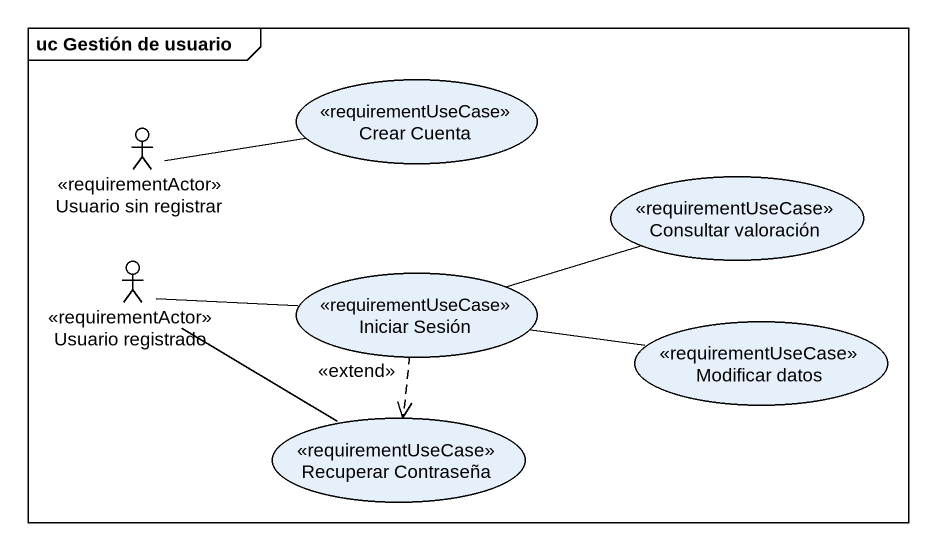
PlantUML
@startuml
mainframe uc Gestión de usuario
usecase "Crear Cuenta" as Crear_Cuenta <<requirementUseCase>>
actor "Usuario sin registrar" as Usuario_sin_registrar <<requirementActor>>
usecase "Consultar valoración" as Consultar_valoración <<requirementUseCase>>
actor "Usuario registrado" as Usuario_registrado <<requirementActor>>
usecase "Iniciar Sesión" as Iniciar_Sesión <<requirementUseCase>>
usecase "Modificar datos" as Modificar_datos <<requirementUseCase>>
usecase "Recuperar Contraseña" as Recuperar_Contraseña <<requirementUseCase>>
Usuario_sin_registrar -right- Crear_Cuenta
Usuario_registrado -right- Iniciar_Sesión
Usuario_registrado -- Recuperar_Contraseña
Iniciar_Sesión -right- Consultar_valoración
Iniciar_Sesión -right- Modificar_datos
Iniciar_Sesión ..> Recuperar_Contraseña : <<extend>>
@enduml
